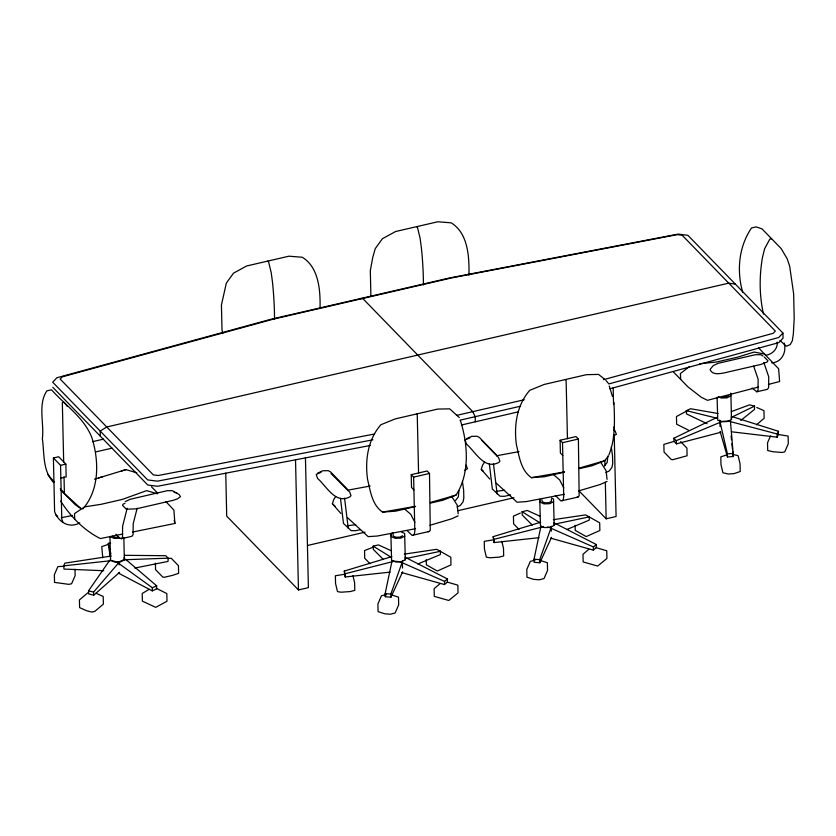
<?xml version="1.0" encoding="UTF-8"?>
<svg xmlns="http://www.w3.org/2000/svg" width="836" height="836" viewBox="0 0 836 836"><rect width="100%" height="100%" fill="white"/><g stroke="black" fill="none" stroke-linecap="round" stroke-linejoin="round"><path stroke-width="1.25" d="M731.385 411.584L749.505 404.854L754.553 406.118L754.511 409.41L740.769 420.456M152.277 590.874L152.371 587.75L117.531 562.544L125.316 559.065L156.666 585.827L156.583 588.952L152.277 590.874L118.388 573.099M404.415 554.122L436.559 549.325L440.467 551.29L440.363 554.561L417.875 563.966M553.296 519.699L585.44 514.903L589.349 516.867L589.244 520.138L566.756 529.543M401.823 572.587L444.47 584.542L444.595 581.396L447.469 578.961L406.202 557.769M444.47 584.542L447.344 582.107L447.469 578.961M550.705 538.165L593.351 550.119L593.476 546.974L596.361 544.539L555.083 523.346M593.351 550.119L596.225 547.684L596.361 544.539M124.554 555.313L165.779 555.71L168.161 558.166L168.026 561.416L134.795 568.062M731.375 431.773L777.146 437.186L777.302 434.009L778.483 431.303L731.469 416.412M777.146 437.186L778.326 434.48L778.483 431.303M385.156 593.623L392 561.05L402.304 561.876L390.84 594.082L390.966 597.165L385.281 596.716L385.156 593.623L390.84 594.082M551.572 537.318L539.847 562.743L534.162 562.294L534.037 559.2L540.882 526.628L543.463 526.837M127.187 508.246L122.61 526.189L122.505 537.088L121.304 538.729L119.339 537.82L115.859 534.246M137.167 508.194L133.196 523.744L133.091 534.643L131.889 536.284L121.304 538.729M385.281 596.716L385.95 594.26M340.879 513.45L332.394 503.784L333.668 499.635L335.623 496.615M489.76 479.028L481.275 469.362L482.55 465.213L484.504 462.193M539.847 562.743L539.732 559.66L551.196 527.453L547.329 527.14M103.706 570.716L63.996 569.076L63.693 565.857L64.863 563.15L111.272 556.044M770.541 435.87L767.521 442.84L767.699 450.52L772.976 451.743L781.994 452.475L784.764 451.879L788.285 443.749L788.118 436.078L778.326 434.48M390.966 597.165L402.691 571.74M762.934 355.979L760.708 354.663L755.242 354.736L718.187 363.305L713.244 365.614L710.057 369.491C712.314 375.291 719.409 373.692 724.143 372.919L761.199 364.35L767.291 361.915L767.97 360.818L764.229 356.962M608.807 455.118C615.704 438.639 614.544 420.006 614 402.534M119.579 572.346L93.757 595.201L88.71 593.926L88.522 590.833L109.829 560.141L118.973 562.45L119.13 564.917M430.592 503.063L443.132 500.168L455.965 495.121C470.072 473.793 467.899 443.864 460.364 420.435M579.484 468.641L592.013 465.746L604.846 460.699L608.117 456.216M752.139 388.071L756.831 391.791L758.033 390.14L758.137 379.241L753.654 366.126M455.578 500.45L458.316 496.856L458.974 490.513M604.459 466.028L607.197 462.423L607.866 456.09M93.757 595.201L93.569 592.107L118.973 562.45M82.795 508.925C99.641 490 99.118 460.615 91.897 437.75C84.363 417.833 65.208 405.261 51.508 389.806L46.889 390.872C37.63 404.227 44.371 423.747 42.364 438.649C44.486 453.478 42.406 470.804 53.64 482.518M413.256 535.176L414.395 533.943L414.844 530.87L413.621 477.126L411.228 474.66L427.112 470.992L429.505 473.448L430.268 530.275L429.129 531.497L412.085 535.364L407.31 530.829M562.137 500.754L563.276 499.52L563.725 496.448L562.503 442.693L560.11 440.238L575.994 436.57L578.387 439.025L579.16 495.852L578.01 497.075L560.966 500.942L555.303 495.487M372.95 439.809L157.429 481.16L147.69 479.927L52.689 382.198L56.9 377.747L270.969 319.258L449.831 277.897L678.184 234.101L687.913 235.324L782.924 333.052L778.703 337.504L608.712 383.954M88.062 592.63L79.43 599.934L79.608 607.615L86.766 610.782L91.814 612.057L94.75 611.429L103.382 604.115L103.204 596.434L96.046 593.267M402.722 560.716L400.987 562.179L444.595 581.396M439.851 583.821L434.103 588.69L434.281 596.371L448.807 600.467L458.044 592.87L457.867 585.19L447.344 582.107M551.603 526.283L549.869 527.756L593.476 546.974M588.743 549.388L582.985 554.268L583.162 561.949L597.688 566.045L606.926 558.448L606.758 550.767L596.225 547.684M756.455 424.824L764.135 418.324L763.958 410.654L756.789 407.487M689.219 366.753L680.41 373.525L680.661 379.408M149.184 589.317L142.204 593.476L142.381 601.147L155.726 607.344L166.991 601.262L166.824 593.581L156.154 588.23M123.832 537.443L124.345 559.89L120.447 561.928L114.751 562.105L110.603 560.339L109.934 536.451M401.499 532.072L404.614 533.399L405.335 559.775L401.437 561.813L395.741 562.001L391.593 560.225L390.872 533.838L392.826 532.825M402.586 535.73L399.932 537.12L396.045 537.245L393.202 536.033L393.077 534.194M404.791 536.085L400.904 538.112L395.209 538.3L391.06 536.534L390.872 533.838M728.731 395.459L726.076 396.849L722.189 396.975M730.758 393.129L730.946 395.815L727.048 397.852L721.353 398.03L718.239 396.703M553.683 501.663L549.785 503.69L544.09 503.878L539.941 502.102L539.753 499.416L540.474 525.802L544.623 527.568L550.318 527.391L554.216 525.353L553.495 498.967L551.426 498.089M730.946 395.815L731.479 419.515L727.581 421.543L721.886 421.731L717.748 420.247L717.1 397.319M457.073 506.992L460.364 505.372L463.102 501.778L463.823 497.995L463.646 490.314L462.423 481.4M605.954 472.559L609.245 470.94L611.983 467.345L612.704 463.572L612.527 455.892L611.304 446.978M732.064 417.028L754.553 406.118M720.893 432.264L676.502 443.843L674.109 441.387L673.826 438.242L716.88 417.436M125.181 501.61L130.301 499.238L167.357 490.669L172.352 490.68L179.228 494.599L180.44 496.668L177.587 498.831L173.324 500.283L136.268 508.852L126.267 509.197L122.526 505.341L123.195 504.108L125.003 503.314M317.649 473.134L322.769 470.762L328.235 470.678L330.45 471.828L347.191 489.05M466.53 438.701L471.65 436.34L477.116 436.256L479.341 437.406L496.082 454.627M458.159 515.833L451.419 518.895L429.976 525.28M607.04 481.411L600.3 484.472L578.867 490.857M152.371 587.75L156.666 585.827M707.057 423.695L686.544 413.935L686.314 410.654L690.609 408.731L718.114 413.527M687.735 410.455L676.46 416.527L676.637 424.207L688.362 430.091M520.337 513.053L513.429 516.157L513.607 523.838L518.989 529.376M673.826 438.242L676.219 440.697L721.207 421.887L719.472 420.1M107.907 544.518L101.762 546.619L102.755 557.79M726.954 454.794L720.81 456.895L720.977 464.576L722.9 472.727L728.302 474.022L734.071 473.615L740.215 471.514L740.048 463.844L738.125 455.683L732.723 454.387M321.003 472.33L316.227 474.388L317.523 478.401C326.5 486.113 335.414 504.62 349.918 496.845L351.015 495.685L349.699 492.059L331.014 473.521M469.884 437.907L465.109 439.966L466.404 443.979C475.381 451.691 484.295 470.198 498.799 462.423L499.897 461.263L498.58 457.637L481.839 440.415M121.324 471.055L125.964 469.623L136.801 472.789M94.447 479.216L103.183 476.53M464.419 470.522L467.481 468.756L466.164 465.13M613.3 436.089L616.362 434.333L615.045 430.707M98.543 477.962L125.964 469.623M390.109 572.117L345.237 576.976L344.286 571.082L391.823 556.619M538.99 537.694L494.118 542.554L493.167 536.649L540.704 522.197M430.31 502.509L455.965 495.121M579.191 468.087L604.846 460.699M603.404 379.701L773.206 333.303L775.327 331.066L682.176 235.25L677.275 234.634L451.879 277.865L273.602 319.091L62.292 376.827L60.171 379.063L153.322 474.89L158.223 475.506L374.653 433.988M610.092 388.73L778.828 342.624L783.039 338.172L782.924 333.052M758.482 387.026L707.486 400.319L701.247 397.246L687.84 386.786L673.492 372.02M768.43 384.424L779.622 381.509L778.609 368.718L758.607 347.901M386.211 594.563L381.435 595.817L377.903 603.947L378.081 611.618L384.685 613.781L390.37 614.241L395.146 612.987L398.678 604.856L398.5 597.176L391.896 595.023M535.092 560.141L530.317 561.384L526.784 569.515L526.962 577.195L533.567 579.358L539.251 579.808L544.027 578.564L547.559 570.434L547.381 562.753L540.777 560.601M345.237 576.976L344.923 573.799L392.983 561.541M494.118 542.554L493.815 539.377L541.864 527.119M771.597 238.741L769.82 239.148L764.658 248.647L762.463 257.457A170.366 137.48 -44.2 0 0 763.498 314.075M92.503 441.68L103.622 439.109M79.775 522.866C69.137 528.812 58.52 522.145 54.612 511.705L53.399 457.961L58.687 456.738L65.866 464.116L66.159 476.917L60.861 478.14M95.994 451.868L112.055 448.148M53.399 457.961L60.568 465.338L65.866 464.116M456.435 415.429L524.235 399.754M460.093 420.174L520.556 406.191M461.472 425.001L518.153 411.887M72.596 515.478L61.258 517.714M765.776 355.206C772.14 354.506 778.076 348.758 777.135 342.081M771.712 362.876C781.618 362.437 786.864 352.102 784.168 343.063M756.831 391.791L767.417 389.336L768.618 387.695L768.723 376.796L763.832 362.49M370.129 486.04L347.703 490.189M519.01 451.607L496.584 455.766M413.621 477.126L429.505 473.448M562.503 442.693L578.387 439.025M167.733 558.469L171.265 558.281L178.444 565.658L178.611 573.339L172.561 575.367L164.169 577.3L162.727 577.007L155.559 569.63L155.412 563.224M674.109 441.387L663.868 444.376L664.035 452.057L671.214 459.445L672.646 459.737L687.098 455.766L686.92 448.086L680.64 441.627M415.555 506.543L395.491 511.183L382.564 512.092C371.915 504.829 370.358 490.826 367.547 479.289C364.924 460.093 367.767 439.788 380.85 424.751L395.271 418.888L437.625 409.097L449.663 408.835L459.298 417.551M564.436 472.121L544.372 476.76L531.445 477.669C520.807 470.396 519.25 456.404 516.429 444.867C513.806 425.67 516.648 405.366 529.731 390.328L544.152 384.455L586.506 374.664L598.545 374.413L604.438 379.063M355.728 524.674L347.442 525.74M504.62 490.251L496.323 491.317M360.535 529.596L355.551 530.745L351.12 530.63L343.46 523.409L340.482 498.308M510.66 494.881L504.432 496.323L500.001 496.208L492.341 488.987L489.363 463.886M307.857 545.396L365.113 532.156M458.003 510.681L513.994 497.733M415.555 528.697L377.308 536.033L368.164 536.639L347.452 517.62M564.436 494.275L526.189 501.61L517.045 502.217L496.344 483.198M383.41 559.514L373.347 549.43L373.18 546.138L378.468 544.915L391.332 550.757M532.292 525.081L522.228 515.007L522.061 511.716L527.349 510.482L540.223 516.334M373.567 546.995L364.548 550.579L364.726 558.26L370.108 563.798M225.751 473.186L226.723 516.136L298.473 589.944L308.4 587.645L305.443 457.501M578.92 490.774L606.163 518.801L616.09 516.502L614.23 434.511M555.24 524.026L589.349 516.867M406.359 558.448L440.467 551.29M122.714 534.037L100.351 538.562C83.872 530.348 70.527 516.418 60.631 501.046M132.663 532.02L174.912 523.461L173.878 510.044L165.841 501.537M370.494 445.421L157.544 486.27L147.815 485.047L52.804 387.319M531.445 477.669L564.394 471.912M382.564 512.092L415.513 506.334M576.85 497.274L578.01 497.075M427.969 531.696L429.129 531.497M63.693 565.857L110.425 560.757M699.857 363.712L716.536 362.019L737.718 357.118L754.156 352.06L764.585 354.056M727.414 453.864L733.182 453.457L730.413 420.842L719.953 421.574L727.414 453.864L727.456 456.947L733.235 456.55L733.182 453.457M110.112 556.786L108.314 543.369L110.624 543.201M493.48 539.837L484.263 541.341L484.431 549.022L486.353 557.173L489.875 557.79L499.029 557.152L503.669 555.961L503.491 548.28L501.851 541.3M344.589 574.259L335.372 575.764L335.55 583.444L337.472 591.595L340.994 592.212L350.148 591.574L354.788 590.383L354.61 582.713L352.97 575.722M360.4 298.577L362.74 298.483L472.758 411.657L475.203 416.673L475.329 421.793M125.024 559.733L168.161 558.166M118.931 537.235L115.044 537.36L112.212 536.148M119.903 538.227L114.218 538.415L110.059 536.649M174.17 492.362L176.689 492.812M534.037 559.2L539.732 559.66M64.038 566.275L57.893 566.589L54.361 574.719L54.539 582.399L68.845 584.354L71.603 583.768L75.136 575.638L74.989 569.243M735.419 284.188L728.752 283.153L106.747 426.977L100.195 431.062L100.31 436.183M686.314 410.654L716.577 418.104M88.522 590.833L93.569 592.107M729.337 421.323L777.302 434.009M157.461 493.804L146.624 490.638L122.39 499.395L101.219 504.286L84.708 506.846L74.488 513.617L74.728 518.874M588.743 516.648L599.684 522.834L599.861 530.515L586.182 536.576L575.241 530.4L575.126 525.28M439.861 551.07L450.803 557.257L450.97 564.937L437.301 571.009L426.36 564.822L426.245 559.702M522.061 511.716L539.983 522.803M373.18 546.138L391.102 557.225M55.876 515.06L57.674 516.282M553.118 474.252L559.608 479.854L563.777 487.89M404.237 508.675L410.727 514.276L414.896 522.312M779.957 340.461L786.362 346.25L790.198 344.589L792.34 340.754L793.364 333.742L794.2 318.464L793.636 293.676L789.665 266.193L787.24 258.867L781.169 248.585L762.035 228.897L756.152 226.88L751.522 227.946C738.69 246.86 736.516 270.843 742.786 292.569M60.244 488.809L64.403 493.595L80.935 508.581L75.167 504.662L60.809 489.906M481.275 469.362L483.156 471.086M332.394 503.784L335.215 506.376M416.683 226.66L417.488 227.486L420.1 238.229L421.354 247.592A170.366 60.349 77 0 1 423.413 284.961M565.324 379.565L566.129 380.39L567.456 438.806M562.795 455.495L560.402 453.039L560.11 440.238M267.802 261.083L268.607 261.908L271.209 272.661L272.473 282.025A170.366 60.349 77 0 1 274.521 319.383M416.443 413.987L417.248 414.813L418.575 473.228M413.914 489.917L411.521 487.461L411.228 474.66M151.483 486.771L157.764 493.23M47.767 474.472L54.424 482.121M605.86 380.338L608.18 383.128M67.288 406.338L64.121 402.325L62.334 402.733L63.693 462.444M600.478 461.859L606.121 470.783L607.051 479.352M451.597 496.291L457.24 505.205L458.17 513.774M609.245 386.002L612.464 396.473M63.045 522.437L61.791 519.093L60.568 465.338M720.099 431.439L727.456 456.947M497.127 493.909L493.449 463.719M348.246 528.331L344.568 498.141M108.314 543.369L110.916 553.975M493.167 536.649L493.815 539.377M344.286 571.082L344.923 573.799M174.201 520.232L174.912 523.461M222.721 333.616L222 329.802L221.435 305.015L226.326 283.132L233.484 273.173L246.63 265.984L288.974 256.192L302.308 257.258C319.018 267.51 320.439 290.823 320.042 308.338M731.092 435.87L731.49 439.746M731.897 443.623L732.43 448.796M732.691 451.377L733.235 456.55M676.219 440.697L676.502 443.843M124.167 557.497L124.345 559.89M731.301 416.83L731.479 419.515M554.038 522.667L554.216 525.353M551.352 499.468L551.478 501.307L548.813 502.687L544.926 502.823L542.083 501.61L541.968 499.771M405.157 557.089L405.335 559.775M551.237 528.686L551.332 531.153M402.356 563.109L402.544 568.041M613.164 387.664L613.551 404.582M614.052 426.705L614.147 430.603M604.836 460.228L604.95 465.443M605.337 482.362L606.163 518.801M468.954 275.222C469.32 257.352 468.317 233.369 451.189 222.836L437.865 221.759L395.512 231.551L382.376 238.741L375.207 248.71L372.71 257.582L370.317 270.592L370.881 295.369M295.526 459.8L298.473 589.944M64.017 476.719L64.403 493.595M719.963 422.807L720.026 426.506"/></g></svg>
